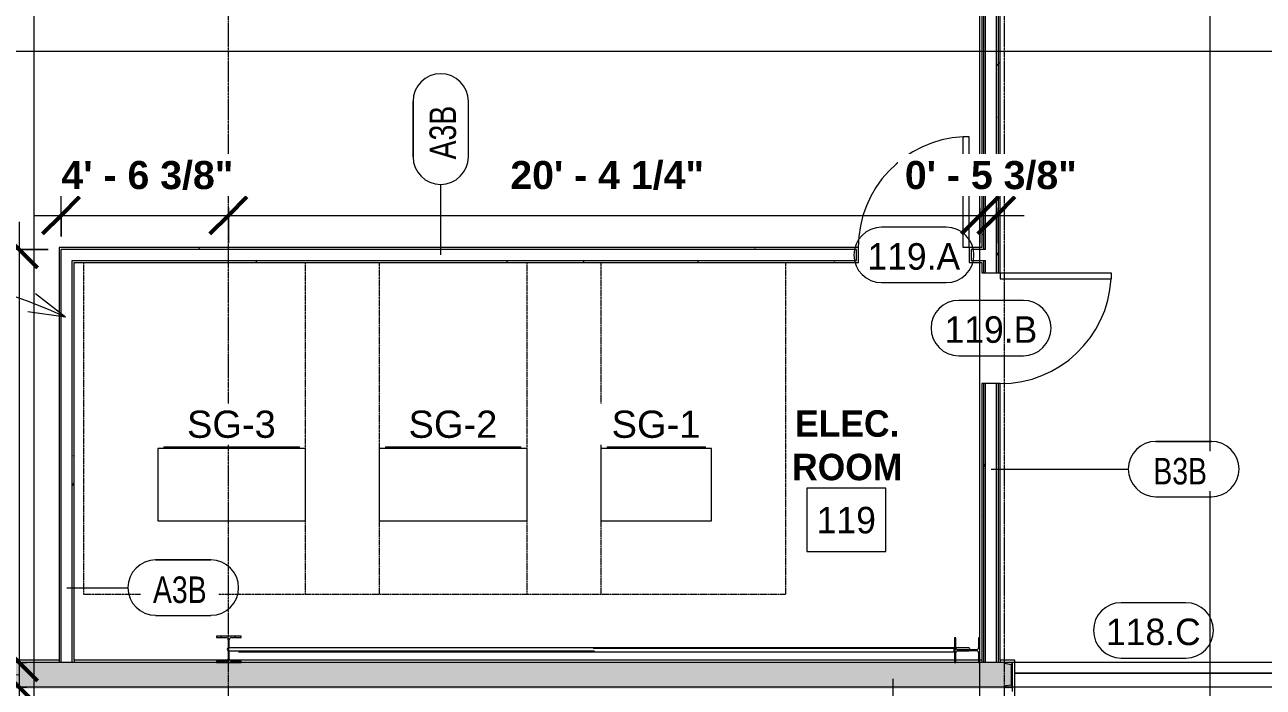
# Model space of a CAD drawing. Header units: inches. Extents: x 21568 to 24810, y -23559 to -20467.
# Drawn here: x 22489 to 22891.5, y -22795.4 to -22580 of the extents above; entities that cross this region are included whole.
import ezdxf

# ---------------------------------------------------------------- set-up
doc = ezdxf.new("R2010")
doc.units = ezdxf.units.IN
doc.header["$MEASUREMENT"] = 0
doc.linetypes.add('Dash', pattern=[0.25, 0.125, -0.125])
doc.linetypes.add('Grid Line 1_2_', pattern=[0.875, 0.5, -0.125, 0.125, -0.125])
for name, color, linetype, lineweight in [('A-ANNO-DIMS', 211, 'Continuous', 9), ('A-ANNO-DIMS-96', 211, 'Continuous', 9), ('A-AREA-IDEN', 2, 'Continuous', 9), ('A-DOOR', 31, 'Continuous', 20), ('A-DOOR-IDEN', 31, 'Continuous', 9), ('A-FLOR', 192, 'Continuous', 20), ('A-WALL', 113, 'Continuous', 20), ('A-WALL-IDEN', 211, 'Continuous', 9), ('A-WALL-PATT', 111, 'Continuous', 50), ('C-TOPO', 7, 'Continuous', 20), ('E-ELE-QPM-IDEN', 2, 'Continuous', 9), ('E-ELEC-EQPM', 71, 'Continuous', 20), ('G-ANNO-SYMB', 111, 'Continuous', 9), ('G-ANNO-TEXT', 231, 'Continuous', 9), ('I-WALL', 2, 'Continuous', 20), ('L-SITE-WALL', 31, 'Continuous', 20), ('S-BEAM', 12, 'Continuous', 20), ('S-COLS', 52, 'Continuous', 20), ('S-GRID', 1, 'Continuous', 9)]:
    doc.layers.add(name, color=color, linetype=linetype, lineweight=lineweight)
doc.styles.add('Arial_1', font='arial.ttf', dxfattribs={"height": 8.851796})
doc.styles.add('Arial_B', font='arialbd.ttf', dxfattribs={"height": 9.132806})
doc.styles.add('Century Gothic', font='GOTHIC.TTF', dxfattribs={"height": 8.622671})
doc.styles.add('Century Gothic_1', font='GOTHIC.TTF', dxfattribs={"width": 0.8, "height": 8.622671})
doc.styles.add('Century Gothic_B', font='GOTHICB.TTF', dxfattribs={"height": 8.616719})
doc.dimstyles.new('OD_Dimension_-_1_16__Tol_', dxfattribs={"dimscale": 12, "dimtxt": 9, "dimasz": 1, "dimexe": 0.75, "dimexo": 0.5, "dimgap": 0.5, "dimtad": 1, "dimdec": 4, "dimrnd": 0.0625, "dimzin": 1, "dimdsep": 46, "dimlunit": 4, "dimtxsty": 'Arial_B', "dimblk1": 'OBLIQUE', "dimblk2": 'OBLIQUE', "dimsah": 1, "dimcen": 0.09, "dimdle": 0.75, "dimazin": 0, "dimtfac": 1, "dimtdec": 4, "dimtix": 1, "dimtmove": 1, "dimatfit": 3, "dimfxl": 1, "dimtvp": 1, "dimtfill": 1, "dimfrac": 2, "dimtolj": 1, "dimtzin": 0, "dimlwd": 13, "dimlwe": 13, "dimarcsym": 2})
doc.dimstyles.new('OD_Dimension_-_1_16__Tol__1', dxfattribs={"dimscale": 12, "dimtxt": 9, "dimasz": 1, "dimexe": 0.75, "dimexo": 0.5, "dimgap": 0.5, "dimtad": 1, "dimdec": 4, "dimrnd": 0.0625, "dimzin": 1, "dimdsep": 46, "dimlunit": 4, "dimtxsty": 'Arial_B', "dimblk1": 'OBLIQUE', "dimblk2": 'OBLIQUE', "dimsah": 1, "dimcen": 0.09, "dimdle": 0.75, "dimazin": 0, "dimtfac": 1, "dimtdec": 4, "dimtix": 1, "dimtmove": 0, "dimatfit": 3, "dimfxl": 1, "dimtvp": 1, "dimtfill": 1, "dimfrac": 2, "dimtolj": 1, "dimtzin": 0, "dimlwd": 13, "dimlwe": 13, "dimarcsym": 2})
pattern_1 = [(45, (0, 0), (-9.503515, 9.503515), []), (45, (0, 14.4), (-9.503515, 9.503515), [])]
pattern_2 = [(0, (0, 0), (30.72, 7.68), [1.267, -21.773, 1.267, -21.773, -122.88]), (0, (0, 0), (30.72, 7.68), [-46.08, 1.267, -44.813, 1.267, -21.773, -53.76]), (0, (0, 0), (30.72, 7.68), [-115.2, 1.267, -14.093, 1.267, -37.133]), (120, (11.52, 3.84), (-22.0110751, 22.7643004), [1.267, -21.773, 1.267, -21.773, -122.88]), (120, (11.52, 3.84), (-22.0110751, 22.7643004), [-46.08, 1.267, -44.813, 1.267, -21.773, -53.76]), (120, (11.52, 3.84), (-22.0110751, 22.7643004), [-115.2, 1.267, -14.093, 1.267, -37.133]), (240, (15.36, 19.2), (-8.7089249, -30.4443004), [1.267, -21.773, 1.267, -21.773, -122.88]), (240, (15.36, 19.2), (-8.7089249, -30.4443004), [-46.08, 1.267, -44.813, 1.267, -21.773, -53.76]), (240, (15.36, 19.2), (-8.7089249, -30.4443004), [-115.2, 1.267, -14.093, 1.267, -37.133])]

# ---------------------------------------------------------------- blocks, each defined once
blk = doc.blocks.new('Struct_Xcel_Sports Complex_rvt-1-Enlarged First Floor Plan _West_')
at = {"layer": 'A-FLOR', "color": 43, "lineweight": 13}
blk.add_line((22941.27, -22790.8), (22810.7, -22790.8), dxfattribs=at)
at = {"layer": 'L-SITE-WALL', "color": 43, "lineweight": 13}
blk.add_line((22810.7, -22790.8), (22941.27, -22790.8), dxfattribs=at)
blk = doc.blocks.new('Round Bar - 1_-1778723-Enlarged First Floor Plan _West_')
at = {"layer": 'S-BEAM', "color": 43, "lineweight": 13}
for p, q in [((22791.14, -22782.55), (22555.06, -22782.55)), ((22795.82, -22782.55), (22791.61, -22782.55)), ((22555.06, -22783.55), (22674.18, -22783.55)), ((22792.01, -22783.55), (22795.82, -22783.55))]:
    blk.add_line(p, q, dxfattribs=at)
for centre, start_param, end_param in [((22555.06, -22783.05), 0, 3.141593), ((22555.06, -22783.05), 3.141593, 6.283185), ((22795.82, -22783.05), 4.516039, 6.283185), ((22795.82, -22783.05), 3.141593, 3.707225)]:
    blk.add_ellipse(centre, major_axis=(0, 0.5), ratio=0.535131, start_param=start_param, end_param=end_param, dxfattribs=at)
blk = doc.blocks.new('Round Bar - 1_-1778817-Enlarged First Floor Plan _West_')
at = {"layer": 'S-BEAM', "color": 43, "lineweight": 13}
for p, q in [((22791.18, -22782.8), (22673.67, -22782.8)), ((22558.4, -22783.8), (22791.18, -22783.8))]:
    blk.add_line(p, q, dxfattribs=at)
for start_param, end_param in [(0, 3.141593), (3.141593, 6.283185)]:
    blk.add_ellipse((22791.18, -22783.3), major_axis=(0, 0.5), ratio=0.56248, start_param=start_param, end_param=end_param, dxfattribs=at)
blk = doc.blocks.new('Transformer Switchboard - 24_deep x 48_ wide x 90_H-1281217-Enlarged First Floor Plan _West_')
at = {"layer": 'E-ELEC-EQPM', "color": 43, "linetype": 'Dash', "lineweight": 13}
for p, q in [((-48, -84), (-48, 24)), ((-48, 24), (48, 24)), ((48, 24), (48, -84)), ((48, -84), (-48, -84))]:
    blk.add_line(p, q, dxfattribs=at)
at = {"layer": 'E-ELEC-EQPM', "color": 43, "lineweight": 13}
for p, q in [((24, 0), (-24, 0)), ((-24, 0), (-24, -23.5)), ((24, -23.5), (24, 0)), ((-24, -23.5), (24, -23.5)), ((-22, -23.5), (-22, -24)), ((22, -24), (-22, -24)), ((22, -24), (22, -23.5))]:
    blk.add_line(p, q, dxfattribs=at)
blk = doc.blocks.new('Transformer Switchboard - 24_deep x 36_ wide x 90_H-1281523-Enlarged First Floor Plan _West_')
at = {"layer": 'E-ELEC-EQPM', "color": 43, "linetype": 'Dash', "lineweight": 13}
for p, q in [((-42, -84), (-42, 24)), ((-42, 24), (42, 24)), ((42, 24), (42, -84)), ((42, -84), (-42, -84))]:
    blk.add_line(p, q, dxfattribs=at)
at = {"layer": 'E-ELEC-EQPM', "color": 43, "lineweight": 13}
for p, q in [((18, 0), (-18, 0)), ((-18, 0), (-18, -23.5)), ((18, -23.5), (18, 0)), ((-18, -23.5), (18, -23.5)), ((-16, -23.5), (-16, -24)), ((16, -24), (-16, -24)), ((16, -24), (16, -23.5))]:
    blk.add_line(p, q, dxfattribs=at)
blk = doc.blocks.new('Single-Flush - 36_ x 84_-1318898-Enlarged First Floor Plan _West_')
at = {"layer": 'A-DOOR', "color": 7}
for p, q in [((16, 2.44), (16, 38.45)), ((18, 38.45), (16, 38.45)), ((18, 2.44), (18, 38.45)), ((18, 2.44), (16, 2.44))]:
    blk.add_line(p, q, dxfattribs=at)
at = {"layer": 'A-DOOR', "color": 43, "lineweight": 13}
blk.add_arc((18, 2.44), 36.07, 93.1789, 180, dxfattribs=at)
blk = doc.blocks.new('Single-Flush - 36_ x 84_-1972644-Enlarged First Floor Plan _West_')
at = {"layer": 'A-DOOR', "color": 7}
for p, q in [((16, -3), (16, -39.01)), ((18, -3), (16, -3)), ((18, -3), (18, -39.01)), ((18, -39.01), (16, -39.01))]:
    blk.add_line(p, q, dxfattribs=at)
at = {"layer": 'A-DOOR', "color": 43, "lineweight": 13}
blk.add_arc((18, -3), 36.07, 180, 266.8211, dxfattribs=at)
blk = doc.blocks.new('DIMBLOCK37-Enlarged First Floor Plan _West_')
at = {"layer": 'A-ANNO-DIMS-96', "lineweight": 13}
for p, q in [((22487.11, -22643.99), (22487.11, -22787.3)), ((22496.58, -22652.99), (22478.11, -22652.99)), ((22487.11, -22652.99), (22496.58, -22652.99)), ((22489.6, -22787.3), (22478.11, -22787.3)), ((22487.11, -22787.3), (22489.6, -22787.3))]:
    blk.add_line(p, q, dxfattribs=at)
at = {"layer": 'A-ANNO-DIMS-96', "lineweight": 50}
for p, q in [((22487.11, -22652.99), (22481.11, -22646.99)), ((22487.11, -22652.99), (22493.11, -22658.99)), ((22487.11, -22787.3), (22481.11, -22781.3)), ((22487.11, -22787.3), (22493.11, -22793.3))]:
    blk.add_line(p, q, dxfattribs=at)
at = {"layer": 'A-ANNO-DIMS-96', "color": 0, "lineweight": 13, "insert": (22469.41, -22754.08), "char_height": 9.1328, "width": 81.4286, "attachment_point": 1, "rotation": 90, "line_spacing_factor": 0.938532, "style": 'Arial_B', "bg_fill": 3, "box_fill_scale": 1.25, "bg_fill_color": 0, "bg_fill_transparency": 0}
blk.add_mtext('11\' - 2 5/16"', dxfattribs=at)
blk = doc.blocks.new('_Oblique')
at = {"color": 0, "linetype": 'ByBlock', "lineweight": -2}
blk.add_line((-0.5, -0.5), (0.5, 0.5), dxfattribs=at)
blk = doc.blocks.new('DIMBLOCK38-Enlarged First Floor Plan _West_')
at = {"layer": 'A-ANNO-DIMS-96', "lineweight": 50}
for p, q in [((22487.11, -22787.3), (22481.11, -22781.3)), ((22487.11, -22795.3), (22481.11, -22789.3)), ((22487.11, -22787.3), (22493.11, -22793.3)), ((22487.11, -22795.3), (22493.11, -22801.3))]:
    blk.add_line(p, q, dxfattribs=at)
at = {"layer": 'A-ANNO-DIMS-96', "lineweight": 13}
for p, q in [((22489.6, -22787.3), (22478.11, -22787.3)), ((22487.11, -22787.3), (22487.11, -22804.3)), ((22487.11, -22787.3), (22489.6, -22787.3)), ((22489.6, -22795.3), (22478.11, -22795.3)), ((22487.11, -22795.3), (22489.6, -22795.3))]:
    blk.add_line(p, q, dxfattribs=at)
blk.add_ellipse((22487.11, -22762.07), major_axis=(40.3, 0), ratio=0.725417, start_param=3.141593, end_param=4.712389, dxfattribs=at)
at = {"layer": 'A-ANNO-DIMS-96', "color": 0, "lineweight": 13, "insert": (22442.25, -22762.07), "char_height": 9.1328, "width": 79.8857, "attachment_point": 1, "rotation": 90, "line_spacing_factor": 0.938532, "style": 'Arial_B', "bg_fill": 3, "box_fill_scale": 1.25, "bg_fill_color": 0, "bg_fill_transparency": 0}
blk.add_mtext('0\' - 8" GIRT', dxfattribs=at)
blk = doc.blocks.new('Door Tag - Door Tag-4658-Enlarged First Floor Plan _West_')
at = {"layer": 'A-DOOR-IDEN', "color": 153}
for p, q in [((0.109375, 0.09375), (-0.109375, 0.09375)), ((-0.109375, -0.09375), (0.109375, -0.09375))]:
    blk.add_line(p, q, dxfattribs=at)
for centre, start, end in [((-0.109375, 0), 90, 270), ((0.109375, 0), 270, 90)]:
    blk.add_arc(centre, 0.09375, start, end, dxfattribs=at)
blk = doc.blocks.new('Wall Tag - 1_4_-1369832-Enlarged First Floor Plan _West_')
at = {"layer": 'A-WALL-IDEN', "color": 153}
for p, q in [((-0.0822, 0.0968), (0.1053, 0.0968)), ((0.1053, 0.0968), (-0.0822, 0.0968)), ((-0.0822, -0.0907), (0.1053, -0.0907)), ((-0.0822, -0.0907), (0.1053, -0.0907))]:
    blk.add_line(p, q, dxfattribs=at)
for centre, start, end in [((-0.0822, 0.0031), 90, 270), ((-0.0822, 0.0031), 90, 270), ((0.1053, 0.0031), 270, 90), ((0.1053, 0.0031), 270, 90)]:
    blk.add_arc(centre, 0.0937, start, end, dxfattribs=at)
blk = doc.blocks.new('DIMBLOCK44-Enlarged First Floor Plan _West_')
at = {"layer": 'A-ANNO-DIMS-96', "lineweight": 13}
for p, q in [((22500.77, -22648.8), (22500.77, -22632.96)), ((22491.77, -22641.96), (22555.14, -22641.96)), ((22500.77, -22641.96), (22500.77, -22648.8)), ((22555.14, -22639.48), (22555.14, -22650.96)), ((22555.14, -22641.96), (22555.14, -22639.48))]:
    blk.add_line(p, q, dxfattribs=at)
at = {"layer": 'A-ANNO-DIMS-96', "lineweight": 50}
for p, q in [((22500.77, -22641.96), (22506.77, -22635.96)), ((22555.14, -22641.96), (22561.14, -22635.96)), ((22500.77, -22641.96), (22494.77, -22647.96)), ((22555.14, -22641.96), (22549.14, -22647.96))]:
    blk.add_line(p, q, dxfattribs=at)
at = {"layer": 'A-ANNO-DIMS-96', "color": 0, "lineweight": 13, "insert": (22500.88, -22624.26), "char_height": 9.1328, "width": 64.9714, "attachment_point": 1, "line_spacing_factor": 0.938532, "style": 'Arial_B', "bg_fill": 3, "box_fill_scale": 1.25, "bg_fill_color": 0, "bg_fill_transparency": 0}
blk.add_mtext('4\' - 6 3/8"', dxfattribs=at)
blk = doc.blocks.new('DIMBLOCK45-Enlarged First Floor Plan _West_')
at = {"layer": 'A-ANNO-DIMS-96', "lineweight": 50}
for p, q in [((22555.14, -22641.96), (22561.14, -22635.96)), ((22799.39, -22641.96), (22805.39, -22635.96)), ((22555.14, -22641.96), (22549.14, -22647.96)), ((22799.39, -22641.96), (22793.39, -22647.96))]:
    blk.add_line(p, q, dxfattribs=at)
at = {"layer": 'A-ANNO-DIMS-96', "lineweight": 13}
for p, q in [((22555.14, -22639.48), (22555.14, -22650.96)), ((22555.14, -22641.96), (22555.14, -22639.48)), ((22555.14, -22641.96), (22799.39, -22641.96)), ((22799.39, -22639.48), (22799.39, -22650.96)), ((22799.39, -22641.96), (22799.39, -22639.48))]:
    blk.add_line(p, q, dxfattribs=at)
at = {"layer": 'A-ANNO-DIMS-96', "color": 0, "lineweight": 13, "insert": (22646.77, -22624.26), "char_height": 9.1328, "width": 73.2, "attachment_point": 1, "line_spacing_factor": 0.938532, "style": 'Arial_B', "bg_fill": 3, "box_fill_scale": 1.25, "bg_fill_color": 0, "bg_fill_transparency": 0}
blk.add_mtext('20\' - 4 1/4"', dxfattribs=at)
blk = doc.blocks.new('DIMBLOCK46-Enlarged First Floor Plan _West_')
at = {"layer": 'A-ANNO-DIMS-96', "lineweight": 50}
for p, q in [((22799.39, -22641.96), (22805.39, -22635.96)), ((22804.77, -22641.96), (22810.77, -22635.96)), ((22799.39, -22641.96), (22793.39, -22647.96)), ((22804.77, -22641.96), (22798.77, -22647.96))]:
    blk.add_line(p, q, dxfattribs=at)
at = {"layer": 'A-ANNO-DIMS-96', "lineweight": 13}
for p, q in [((22799.39, -22639.48), (22799.39, -22650.96)), ((22799.39, -22641.96), (22799.39, -22639.48)), ((22799.39, -22641.96), (22813.77, -22641.96)), ((22804.77, -22639.48), (22804.77, -22650.96)), ((22804.77, -22641.96), (22804.77, -22639.48))]:
    blk.add_line(p, q, dxfattribs=at)
at = {"layer": 'A-ANNO-DIMS-96', "color": 0, "lineweight": 13, "insert": (22775.01, -22624.26), "char_height": 9.1328, "width": 64.9714, "attachment_point": 1, "line_spacing_factor": 0.938532, "style": 'Arial_B', "bg_fill": 3, "box_fill_scale": 1.25, "bg_fill_color": 0, "bg_fill_transparency": 0}
blk.add_mtext('0\' - 5 3/8"', dxfattribs=at)

msp = doc.modelspace()

# ---------------------------------------------------------------- hatches: boundary and pattern name
at = {"layer": 'A-WALL-PATT', "lineweight": 9}
h = msp.add_hatch(dxfattribs=at)
h.set_pattern_fill('FP_11', color=8, style=0, pattern_type=2)
h.set_pattern_definition(pattern_2)
h.paths.add_polyline_path([(22800.64023, -22787.30281), (22800.64023, -22696.58406), (22800.01523, -22696.58406), (22800.01523, -22787.30281)], flags=0)
h.paths.add_polyline_path([(22800.64023, -22660.58406), (22800.64023, -22656.61531), (22800.01523, -22656.61531), (22800.01523, -22660.58406)], flags=0)
h.paths.add_polyline_path([(22800.01523, -22652.99031), (22800.64023, -22652.99031), (22800.64023, -22369.55281), (22800.01523, -22369.55281), (22800.01523, -22652.36531)], flags=0)
h = msp.add_hatch(dxfattribs=at)
h.set_pattern_fill('FP_11', color=8, style=0, pattern_type=2)
h.set_pattern_definition(pattern_2)
h.paths.add_polyline_path([(22800.64023, -22787.30281), (22801.26523, -22787.30281), (22801.26523, -22696.58406), (22800.64023, -22696.58406), (22800.64023, -22786.55281)], flags=0)
h.paths.add_polyline_path([(22801.26523, -22660.58406), (22801.26523, -22656.61531), (22800.64023, -22656.61531), (22800.64023, -22660.58406)], flags=0)
h.paths.add_polyline_path([(22800.64023, -22652.99031), (22801.26523, -22652.99031), (22801.26523, -22369.55281), (22800.64023, -22369.55281), (22800.64023, -22646.6008)], flags=0)
h = msp.add_hatch(dxfattribs=at)
h.set_pattern_fill('FP_11', color=8, style=0, pattern_type=2)
h.set_pattern_definition(pattern_2)
h.paths.add_polyline_path([(22805.39023, -22787.30281), (22805.39023, -22696.58406), (22804.76523, -22696.58406), (22804.76523, -22787.30281)], flags=0)
h.paths.add_polyline_path([(22804.76523, -22660.58406), (22805.39023, -22660.58406), (22805.39023, -22369.55281), (22804.76523, -22369.55281), (22804.76523, -22646.6008)], flags=0)
h = msp.add_hatch(dxfattribs=at)
h.set_pattern_fill('FP_11', color=8, style=0, pattern_type=2)
h.set_pattern_definition(pattern_2)
h.paths.add_polyline_path([(22806.01523, -22787.30281), (22806.01523, -22696.58406), (22805.39023, -22696.58406), (22805.39023, -22787.30281)], flags=0)
h.paths.add_polyline_path([(22806.01523, -22660.58406), (22806.01523, -22369.55281), (22805.39023, -22369.55281), (22805.39023, -22660.58406)], flags=0)
h = msp.add_hatch(dxfattribs=at)
h.set_pattern_fill('FP_11', color=8, style=0, pattern_type=2)
h.set_pattern_definition(pattern_2)
h.paths.add_polyline_path([(22759.32773, -22654.80281), (22759.95273, -22654.80281), (22759.95273, -22652.36531), (22500.14023, -22652.36531), (22500.14023, -22652.99031), (22759.32773, -22652.99031)], flags=0)
h.paths.add_polyline_path([(22796.57773, -22654.80281), (22796.57773, -22652.99031), (22800.01523, -22652.99031), (22800.01523, -22652.36531), (22795.95273, -22652.36531), (22795.95273, -22654.80281)], flags=0)
h = msp.add_hatch(dxfattribs=at)
h.set_pattern_fill('FP_11', color=8, style=0, pattern_type=2)
h.set_pattern_definition(pattern_2)
h.paths.add_polyline_path([(22500.14023, -22787.30281), (22500.76523, -22787.30281), (22500.76523, -22652.99031), (22500.14023, -22652.99031), (22500.14023, -22786.55281)], flags=0)
h = msp.add_hatch(dxfattribs=at)
h.set_pattern_fill('FP_11', color=8, style=0, pattern_type=2)
h.set_pattern_definition(pattern_2)
h.paths.add_polyline_path([(22504.39023, -22657.24031), (22759.95273, -22657.24031), (22759.95273, -22654.80281), (22759.32773, -22654.80281), (22759.32773, -22656.61531), (22504.39023, -22656.61531)], flags=0)
h.paths.add_polyline_path([(22795.95273, -22657.24031), (22800.01523, -22657.24031), (22800.01523, -22656.61531), (22796.57773, -22656.61531), (22796.57773, -22654.80281), (22795.95273, -22654.80281)], flags=0)
h = msp.add_hatch(dxfattribs=at)
h.set_pattern_fill('FP_11', color=8, style=0, pattern_type=2)
h.set_pattern_definition(pattern_2)
h.paths.add_polyline_path([(22504.39023, -22787.30281), (22505.01523, -22787.30281), (22505.01523, -22657.24031), (22504.39023, -22657.24031), (22504.39023, -22786.55281)], flags=0)
h = msp.add_hatch(dxfattribs=at)
h.set_pattern_fill('FP_7', color=8, style=0, pattern_type=2)
h.set_pattern_definition([(161.57, (0.48, 0.48), (-3.839953776, -1.544e-05), [0, -27.322, 3.034, 0]), (18.43, (-0.48, 0.48), (-3.839953776, 1.544e-05), [0, -27.322, 3.034, 0]), (108.43, (0.48, 0.48), (1.919622, -9.60052459), [9.106, -21.25]), (71.57, (-0.48, 0.48), (1.919622, 9.60052459), [9.106, -21.25])])
h.paths.add_polyline_path([(22419.32773, -22795.30281), (22419.32773, -22787.30281), (22314.76523, -22787.30281), (22314.76523, -22795.30281), (22385.15709, -22795.30281)], flags=0)
h.paths.add_polyline_path([(22459.51523, -22795.30281), (22809.95273, -22795.30281), (22809.95273, -22787.30281), (22459.51523, -22787.30281)], flags=0)
h = msp.add_hatch(dxfattribs=at)
h.set_pattern_fill('FP_9', color=8, style=0, pattern_type=2)
h.set_pattern_definition([(0, (0, 0), (15.36, 3.84), [1.267, -10.253, 1.267, -10.253, -61.44]), (0, (0, 0), (15.36, 3.84), [-23.04, 1.267, -21.773, 1.267, -10.253, -26.88]), (0, (0, 0), (15.36, 3.84), [-57.6, 1.267, -6.413, 1.267, -17.933]), (120, (5.76, 1.92), (-11.00553755, 11.3821502), [1.267, -10.253, 1.267, -10.253, -61.44]), (120, (5.76, 1.92), (-11.00553755, 11.3821502), [-23.04, 1.267, -21.773, 1.267, -10.253, -26.88]), (120, (5.76, 1.92), (-11.00553755, 11.3821502), [-57.6, 1.267, -6.413, 1.267, -17.933]), (240, (7.68, 9.6), (-4.35446245, -15.2221502), [1.267, -10.253, 1.267, -10.253, -61.44]), (240, (7.68, 9.6), (-4.35446245, -15.2221502), [-23.04, 1.267, -21.773, 1.267, -10.253, -26.88]), (240, (7.68, 9.6), (-4.35446245, -15.2221502), [-57.6, 1.267, -6.413, 1.267, -17.933])])
h.paths.add_polyline_path([(22459.51523, -22795.80281), (22809.95273, -22795.80281), (22809.95273, -22795.30281), (22459.51523, -22795.30281)], flags=0)
h.paths.add_polyline_path([(22419.32773, -22795.80281), (22419.32773, -22795.30281), (22314.76523, -22795.30281), (22314.76523, -22795.80281), (22385.15709, -22795.80281)], flags=0)
at = {"layer": 'S-COLS', "lineweight": 9}
h = msp.add_hatch(dxfattribs=at)
h.set_pattern_fill('FP_6', color=8, style=0, pattern_type=2)
h.set_pattern_definition(pattern_1)
h.paths.add_polyline_path([(22551.26523, -22787.30281), (22559.26523, -22787.30281), (22559.26523, -22786.86922), (22556.10116, -22786.86922), (22555.61226, -22786.66671), (22555.40976, -22786.17781), (22555.40976, -22783.55281), (22555.12069, -22783.55281), (22555.12069, -22786.17781), (22554.91819, -22786.66671), (22554.42929, -22786.86922), (22551.26523, -22786.86922)], flags=0)
h.paths.add_polyline_path([(22555.12069, -22782.55281), (22555.40976, -22782.55281), (22555.40976, -22779.92781), (22555.61226, -22779.43891), (22556.10116, -22779.2364), (22559.26523, -22779.2364), (22559.26523, -22778.80281), (22551.26523, -22778.80281), (22551.26523, -22779.2364), (22554.42929, -22779.2364), (22554.91819, -22779.43891), (22555.12069, -22779.92781), (22555.12069, -22782.44427)], flags=0)
h = msp.add_hatch(dxfattribs=at)
h.set_pattern_fill('FP_6', color=8, style=0, pattern_type=2)
h.set_pattern_definition(pattern_1)
h.paths.add_polyline_path([(22791.14023, -22787.30281), (22791.57382, -22787.30281), (22791.57382, -22784.13875), (22791.77633, -22783.64985), (22792.26523, -22783.44734), (22798.26523, -22783.44734), (22798.75412, -22783.64985), (22798.95663, -22784.13875), (22798.95663, -22787.30281), (22799.39023, -22787.30281), (22799.39023, -22779.30281), (22798.95663, -22779.30281), (22798.95663, -22782.46687), (22798.75412, -22782.95577), (22798.26523, -22783.15828), (22792.26523, -22783.15828), (22791.77633, -22782.95577), (22791.57382, -22782.46687), (22791.57382, -22779.30281), (22791.14023, -22779.30281), (22791.17626, -22782.80281), (22791.37513, -22782.94926), (22791.4575, -22783.30281), (22791.37513, -22783.65636), (22791.14023, -22783.82935)], flags=0)
h = msp.add_hatch(dxfattribs=at)
h.set_pattern_fill('FP_6', color=8, style=0, pattern_type=2)
h.set_pattern_definition(pattern_1)
h.paths.add_polyline_path([(22809.89023, -22795.30281), (22809.89023, -22787.30281), (22807.55023, -22787.30281), (22807.66445, -22787.57858), (22807.94023, -22787.69281), (22809.58723, -22787.95367), (22809.58723, -22794.65195), (22807.94023, -22794.91281), (22807.66445, -22795.02704), (22807.55023, -22795.30281)], flags=0)

# ---------------------------------------------------------------- linework, layer by layer
at = {"layer": 'A-AREA-IDEN', "flags": 128}
msp.add_lwpolyline([(22743.1297, -22730.61691), (22743.1297, -22751.18833), (22768.8397, -22751.18833), (22768.8397, -22730.61691)], close=True, dxfattribs=at)
at = {"layer": 'A-WALL', "color": 7}
for p, q in [((22800.64023, -22652.99031), (22800.64023, -22369.55281)), ((22801.26523, -22652.99031), (22801.26523, -22369.55281)), ((22804.76523, -22660.58406), (22804.76523, -22369.55281)), ((22805.39023, -22660.58406), (22805.39023, -22369.55281)), ((22759.32773, -22652.99031), (22500.76523, -22652.99031)), ((22500.76523, -22787.30281), (22500.76523, -22652.99031)), ((22759.32773, -22656.61531), (22759.32773, -22652.99031)), ((22796.57773, -22652.99031), (22796.57773, -22656.61531)), ((22801.26523, -22652.99031), (22796.57773, -22652.99031)), ((22504.39023, -22656.61531), (22759.32773, -22656.61531)), ((22504.39023, -22787.30281), (22504.39023, -22656.61531)), ((22796.57773, -22656.61531), (22801.26523, -22656.61531)), ((22800.64023, -22660.58406), (22800.64023, -22656.61531)), ((22801.26523, -22660.58406), (22801.26523, -22656.61531)), ((22800.64023, -22787.30281), (22800.64023, -22696.58406)), ((22801.26523, -22787.30281), (22801.26523, -22696.58406)), ((22804.76523, -22787.30281), (22804.76523, -22696.58406)), ((22805.39023, -22787.30281), (22805.39023, -22696.58406)), ((22500.14023, -22786.55281), (22458.76523, -22786.55281)), ((22500.14023, -22786.55281), (22500.14023, -22787.30281)), ((22800.01523, -22786.55281), (22505.01523, -22786.55281)), ((22505.01523, -22786.55281), (22505.01523, -22787.30281)), ((22800.01523, -22786.55281), (22800.01523, -22787.30281)), ((22810.70273, -22786.55281), (22806.01523, -22786.55281)), ((22806.01523, -22786.55281), (22806.01523, -22787.30281)), ((22810.70273, -22798.61531), (22810.70273, -22786.55281)), ((22505.01523, -22787.30281), (22459.51523, -22787.30281)), ((22809.95273, -22787.30281), (22500.76523, -22787.30281)), ((22809.95273, -22796.80281), (22809.95273, -22787.30281)), ((22809.95273, -22795.30281), (22459.51523, -22795.30281))]:
    msp.add_line(p, q, dxfattribs=at)
at = {"layer": 'A-WALL-IDEN', "color": 153}
for p, q in [((22624.14766, -22654.80281), (22624.14766, -22631.88679)), ((22803.01523, -22724.43745), (22847.6199, -22724.43745)), ((22771.09572, -22792.58406), (22771.09572, -22817.83713))]:
    msp.add_line(p, q, dxfattribs=at)
at = {"layer": 'C-TOPO', "color": 43, "lineweight": 13}
msp.add_line((22941.26523, -22790.80225), (22810.70273, -22790.80225), dxfattribs=at)
at = {"layer": 'G-ANNO-SYMB'}
for p, q in [((22491.854, -20695.61128), (22491.854, -23072.22867)), ((22874.1556, -21010.08493), (22874.1556, -23129.8711)), ((24577.89246, -22588.63029), (21856.39913, -22588.63029))]:
    msp.add_line(p, q, dxfattribs=at)
at = {"layer": 'I-WALL', "color": 7}
for p, q in [((22806.01523, -22660.58406), (22806.01523, -22358.80281)), ((22800.01523, -22369.55281), (22800.01523, -22652.36531)), ((22759.95273, -22652.36531), (22500.14023, -22652.36531)), ((22500.14023, -22652.36531), (22500.14023, -22786.55281)), ((22759.95273, -22657.24031), (22759.95273, -22652.36531)), ((22800.01523, -22652.36531), (22795.95273, -22652.36531)), ((22795.95273, -22652.36531), (22795.95273, -22657.24031)), ((22505.01523, -22657.24031), (22759.95273, -22657.24031)), ((22505.01523, -22786.55281), (22505.01523, -22657.24031)), ((22795.95273, -22657.24031), (22800.01523, -22657.24031)), ((22800.01523, -22657.24031), (22800.01523, -22660.58406)), ((22800.01523, -22660.58406), (22806.01523, -22660.58406)), ((22800.01523, -22696.58406), (22800.01523, -22786.55281)), ((22806.01523, -22696.58406), (22800.01523, -22696.58406)), ((22806.01523, -22786.55281), (22806.01523, -22696.58406))]:
    msp.add_line(p, q, dxfattribs=at)
at = {"layer": 'S-COLS', "color": 7}
for p, q in [((22559.26523, -22778.80281), (22551.26523, -22778.80281)), ((22551.26523, -22778.80281), (22551.26523, -22779.2364)), ((22559.26523, -22779.2364), (22559.26523, -22778.80281)), ((22551.26523, -22779.2364), (22554.42929, -22779.2364)), ((22555.12069, -22779.92781), (22555.12069, -22782.55281)), ((22555.40976, -22782.55281), (22555.40976, -22779.92781)), ((22556.10116, -22779.2364), (22559.26523, -22779.2364)), ((22791.57382, -22779.30281), (22791.14023, -22779.30281)), ((22791.14023, -22779.30281), (22791.14023, -22782.80281)), ((22791.57382, -22782.46687), (22791.57382, -22779.30281)), ((22799.39023, -22779.30281), (22798.95663, -22779.30281)), ((22798.95663, -22779.30281), (22798.95663, -22782.46687)), ((22799.39023, -22787.30281), (22799.39023, -22779.30281)), ((22554.42929, -22786.86922), (22551.26523, -22786.86922)), ((22551.26523, -22786.86922), (22551.26523, -22787.30281)), ((22555.12069, -22783.55281), (22555.12069, -22786.17781)), ((22555.40976, -22786.17781), (22555.40976, -22783.55281)), ((22559.26523, -22786.86922), (22556.10116, -22786.86922)), ((22559.26523, -22787.30281), (22559.26523, -22786.86922)), ((22791.14023, -22783.80281), (22791.14023, -22787.30281)), ((22791.57382, -22787.30281), (22791.57382, -22784.13875)), ((22798.26523, -22783.15828), (22792.26523, -22783.15828)), ((22792.26523, -22783.44734), (22798.26523, -22783.44734)), ((22798.95663, -22784.13875), (22798.95663, -22787.30281)), ((22551.26523, -22787.30281), (22559.26523, -22787.30281)), ((22791.14023, -22787.30281), (22791.57382, -22787.30281)), ((22798.95663, -22787.30281), (22799.39023, -22787.30281)), ((22809.89023, -22787.30281), (22807.55023, -22787.30281)), ((22807.94023, -22787.69281), (22809.58723, -22787.95367)), ((22809.58723, -22787.95367), (22809.58723, -22794.65195)), ((22809.89023, -22795.30281), (22809.89023, -22787.30281)), ((22809.58723, -22794.65195), (22807.94023, -22794.91281)), ((22807.55023, -22795.30281), (22809.89023, -22795.30281))]:
    msp.add_line(p, q, dxfattribs=at)
for centre, radius, start, end in [((22554.42929, -22779.92781), 0.69141, 0, 90), ((22556.10116, -22779.92781), 0.69141, 90, 180), ((22792.26523, -22782.46687), 0.69141, 180, 270), ((22798.26523, -22782.46687), 0.69141, 270, 0), ((22554.42929, -22786.17781), 0.69141, 270, 0), ((22556.10116, -22786.17781), 0.69141, 180, 270), ((22792.26523, -22784.13875), 0.69141, 90, 180), ((22798.26523, -22784.13875), 0.69141, 0, 90), ((22807.94023, -22787.30281), 0.39, 180, 270), ((22807.94023, -22795.30281), 0.39, 90, 180)]:
    msp.add_arc(centre, radius, start, end, dxfattribs=at)
at = {"layer": 'S-GRID', "linetype": 'Grid Line 1_2_'}
for p, q in [((22555.14023, -23049.14903), (22555.14023, -20633.37408)), ((22799.39023, -23001.14903), (22799.39023, -22458.60508)), ((22807.39023, -23049.14903), (22807.39023, -22458.60508)), ((22799.39023, -23082.6211), (22799.39023, -22542.60508)), ((24479.10753, -22787.30281), (21657.56096, -22787.30281)), ((24588.97484, -22787.30281), (21790.20666, -22787.30281)), ((24431.10753, -22795.30281), (21705.56096, -22795.30281)), ((24540.97484, -22795.30281), (21852.86259, -22795.30281))]:
    msp.add_line(p, q, dxfattribs=at)

# ---------------------------------------------------------------- block references
at = {"layer": 'A-DOOR', "color": 250, "lineweight": 13}
msp.add_blockref('Single-Flush - 36_ x 84_-1318898-Enlarged First Floor Plan _West_', (22777.95273, -22654.80281), dxfattribs=at)
at = {"layer": 'A-DOOR', "color": 250, "lineweight": 13, "rotation": 89.99999999999206}
msp.add_blockref('Single-Flush - 36_ x 84_-1972644-Enlarged First Floor Plan _West_', (22803.01523, -22678.58406), dxfattribs=at)
at = {"layer": 'A-DOOR-IDEN', "color": 153, "xscale": 95.99999999999994, "yscale": 95.99999999999994, "zscale": 95.99999999999994}
for p in [(22777.95273, -22654.80281), (22803.01523, -22678.58406), (22855.81466, -22776.8796)]:
    msp.add_blockref('Door Tag - Door Tag-4658-Enlarged First Floor Plan _West_', p, dxfattribs=at)
at = {"layer": 'A-WALL-IDEN', "color": 153, "xscale": 95.99999999999994, "yscale": 95.99999999999994, "zscale": 95.99999999999994, "rotation": 89.99999999999991}
msp.add_blockref('Wall Tag - 1_4_-1369832-Enlarged First Floor Plan _West_', (22624.44137, -22614.99146), dxfattribs=at)
at = {"layer": 'A-WALL-IDEN', "color": 153, "xscale": 95.99999999999994, "yscale": 95.99999999999994, "zscale": 95.99999999999994}
for p in [(22864.51523, -22724.73116), (22539.37448, -22763.28295)]:
    msp.add_blockref('Wall Tag - 1_4_-1369832-Enlarged First Floor Plan _West_', p, dxfattribs=at)
at = {"layer": 'E-ELEC-EQPM', "color": 43, "lineweight": 13, "rotation": 180}
for name, p in [('Transformer Switchboard - 24_deep x 48_ wide x 90_H-1281217-Enlarged First Floor Plan _West_', (22556.19883, -22741.24031)), ('Transformer Switchboard - 24_deep x 48_ wide x 90_H-1281217-Enlarged First Floor Plan _West_', (22628.19883, -22741.24031)), ('Transformer Switchboard - 24_deep x 36_ wide x 90_H-1281523-Enlarged First Floor Plan _West_', (22694.19883, -22741.24031))]:
    msp.add_blockref(name, p, dxfattribs=at)
at = {"layer": 'S-BEAM', "color": 43, "lineweight": 13}
for name in ['Round Bar - 1_-1778723-Enlarged First Floor Plan _West_', 'Round Bar - 1_-1778817-Enlarged First Floor Plan _West_']:
    msp.add_blockref(name, (0, 0), dxfattribs=at)

# ---------------------------------------------------------------- texts
at = {"layer": 'A-AREA-IDEN', "attachment_point": 2}
for s, insert, char_height, width, line_spacing_factor, style in [('ELEC.\\PROOM', (22756.27073, -22705.30732), 8.616719, 45.468, 0.984796, 'Century Gothic_B'), ('119', (22755.9847, -22736.70852), 8.622671, 23.652, 0.984117, 'Century Gothic')]:
    msp.add_mtext(s, dxfattribs=dict(at, insert=insert, char_height=char_height, width=width, line_spacing_factor=line_spacing_factor, style=style))
at = {"layer": 'A-DOOR-IDEN', "char_height": 8.622671, "attachment_point": 2, "line_spacing_factor": 0.984117, "style": 'Century Gothic'}
for s, insert, width in [('119.A', (22777.9114, -22650.9715), 38.124), ('119.B', (22802.9739, -22674.75275), 35.64), ('118.C', (22855.77334, -22773.04829), 39.096)]:
    msp.add_mtext(s, dxfattribs=dict(at, insert=insert, width=width))

# ---------------------------------------------------------------- next in the draw order: texts
at = {"layer": 'A-WALL-IDEN', "insert": (22620.50704, -22615.02033), "char_height": 8.622671, "width": 21.06, "attachment_point": 2, "rotation": 90, "line_spacing_factor": 0.984117, "style": 'Century Gothic_1', "bg_fill": 3, "box_fill_scale": 1.25, "bg_fill_color": 0, "bg_fill_transparency": 0}
msp.add_mtext('A3B', dxfattribs=at)
at = {"layer": 'A-WALL-IDEN', "char_height": 8.622671, "attachment_point": 2, "line_spacing_factor": 0.984117, "style": 'Century Gothic_1', "bg_fill": 3, "box_fill_scale": 1.25, "bg_fill_color": 0, "bg_fill_transparency": 0}
for s, insert, width in [('B3B', (22864.48636, -22720.79682), 19.224), ('A3B', (22539.34561, -22759.34861), 21.06)]:
    msp.add_mtext(s, dxfattribs=dict(at, insert=insert, width=width))
at = {"layer": 'E-ELE-QPM-IDEN', "char_height": 8.851796, "width": 34.344, "attachment_point": 2, "line_spacing_factor": 0.938532, "style": 'Arial_1', "bg_fill": 3, "box_fill_scale": 1.25, "bg_fill_color": 0, "bg_fill_transparency": 0}
for s, insert in [('SG-3', (22556.12295, -22705.41811)), ('SG-2', (22628.12295, -22705.41811)), ('SG-1', (22694.12295, -22705.41811))]:
    msp.add_mtext(s, dxfattribs=dict(at, insert=insert))

# ---------------------------------------------------------------- next in the draw order: dimensions: what is measured, and where the dimension line sits
at = {"layer": 'A-ANNO-DIMS', "lineweight": 13}
dim = msp.add_linear_dim(base=(22487.11302, -22787.30281), p1=(22502.57773, -22652.99031), p2=(22495.5983, -22787.30281), angle=90, dimstyle='OD_Dimension_-_1_16__Tol__1', override={"dimpost": '<>', "dimfxl": 134.493717}, dxfattribs=at)
dim.commit()
dim.dimension.update_dxf_attribs({"geometry": 'DIMBLOCK37-Enlarged First Floor Plan _West_', "text_midpoint": (22476.39087, -22720.14656)})

# ---------------------------------------------------------------- next in the draw order: linework, layer by layer
at = {"layer": 'A-WALL-IDEN', "color": 153}
msp.add_line((22502.57773, -22762.98924), (22522.47915, -22762.98924), dxfattribs=at)
at = {"layer": 'G-ANNO-TEXT', "color": 137}
for q in [(22492.41757, -22667.39842), (22489.93169, -22673.3293)]:
    msp.add_line((22502.24181, -22675.00257), q, dxfattribs=at)
msp.add_arc((22421.2538, -22852.70475), 195.28728, 65.4988096, 90, dxfattribs=at)

# ---------------------------------------------------------------- next in the draw order: dimensions: what is measured, and where the dimension line sits
at = {"layer": 'A-ANNO-DIMS', "lineweight": 13}
dim = msp.add_linear_dim(base=(22555.14023, -22641.96317), p1=(22500.76523, -22654.80281), p2=(22555.14023, -22633.47789), dimstyle='OD_Dimension_-_1_16__Tol__1', override={"dimpost": '<>', "dimfxl": 58.40713}, dxfattribs=at)
dim.commit()
dim.dimension.update_dxf_attribs({"geometry": 'DIMBLOCK44-Enlarged First Floor Plan _West_', "text_midpoint": (22527.95273, -22631.23791)})
dim = msp.add_linear_dim(base=(22487.11302, -22795.30281), p1=(22495.5983, -22787.30281), p2=(22495.5983, -22795.30281), angle=90, dimstyle='OD_Dimension_-_1_16__Tol_', override={"dimpost": '<>GIRT', "dimfxl": 8}, dxfattribs=at)
dim.commit()
dim.dimension.update_dxf_attribs({"geometry": 'DIMBLOCK38-Enlarged First Floor Plan _West_', "text_midpoint": (22448.33997, -22722.12548), "dimtype": 160, "text_rotation": 90})

# ---------------------------------------------------------------- next in the draw order: dimensions: what is measured, and where the dimension line sits
dim = msp.add_linear_dim(base=(22799.39023, -22641.96317), p1=(22555.14023, -22633.47789), p2=(22799.39023, -22633.47789), dimstyle='OD_Dimension_-_1_16__Tol__1', override={"dimpost": '<>', "dimfxl": 244.25}, dxfattribs=at)
dim.commit()
dim.dimension.update_dxf_attribs({"geometry": 'DIMBLOCK45-Enlarged First Floor Plan _West_', "text_midpoint": (22677.26523, -22631.24102)})

# ---------------------------------------------------------------- next in the draw order: dimensions: what is measured, and where the dimension line sits
dim = msp.add_linear_dim(base=(22804.76523, -22641.96317), p1=(22799.39023, -22633.47789), p2=(22804.76523, -22633.47789), dimstyle='OD_Dimension_-_1_16__Tol__1', override={"dimpost": '<>', "dimfxl": 5.375}, dxfattribs=at)
dim.commit()
dim.dimension.update_dxf_attribs({"geometry": 'DIMBLOCK46-Enlarged First Floor Plan _West_', "text_midpoint": (22802.07773, -22631.23791)})

# ---------------------------------------------------------------- next in the draw order: block references
at = {"lineweight": 5}
msp.add_blockref('Struct_Xcel_Sports Complex_rvt-1-Enlarged First Floor Plan _West_', (0, 0), dxfattribs=at)

doc.saveas('drawing.dxf')
